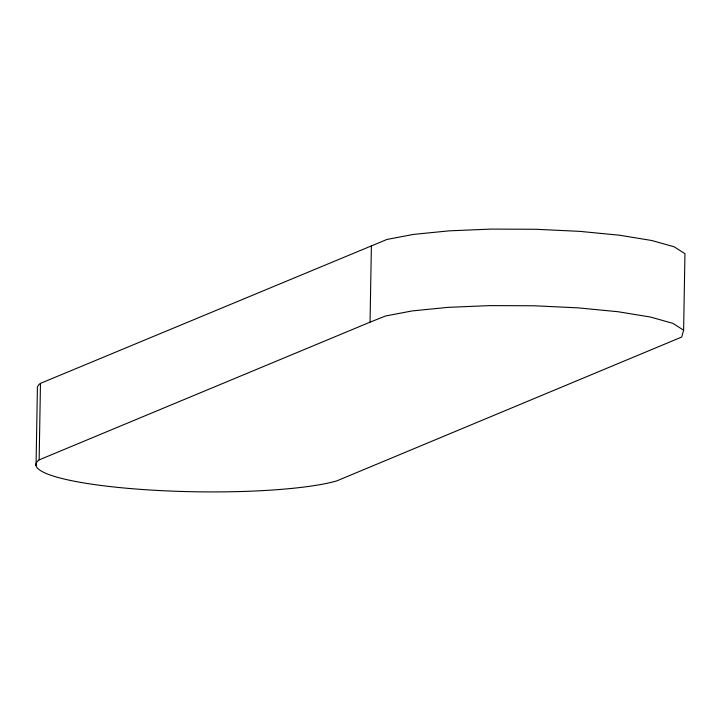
<?xml version="1.0" encoding="UTF-8"?>
<svg xmlns="http://www.w3.org/2000/svg" width="721" height="721" viewBox="0 0 721 721"><rect width="100%" height="100%" fill="white"/><g stroke="black" fill="none" stroke-linecap="round" stroke-linejoin="round"><path stroke-width="1.08" d="M36.05 465.622L37.384 389.097A159.206 24.352 1 0 1 40.475 383.365L386.907 239.462L413.557 234.397L449.228 230.846L491.064 229.089L535.748 229.269L579.711 231.36L619.465 235.217L651.847 240.517L674.27 246.843L684.95 253.693L683.616 330.209L681.706 337.04L336.455 481.024A159.206 24.352 1 0 1 142.109 489.478A159.206 24.352 1 0 1 39.141 459.89L40.475 383.365M39.141 459.89L370.053 322.161L371.387 245.636M370.053 322.161L385.573 315.978L412.223 310.922L447.885 307.362L489.73 305.614L534.414 305.785L578.377 307.885L618.131 311.742L650.513 317.042L672.936 323.368L683.616 330.209"/></g></svg>
